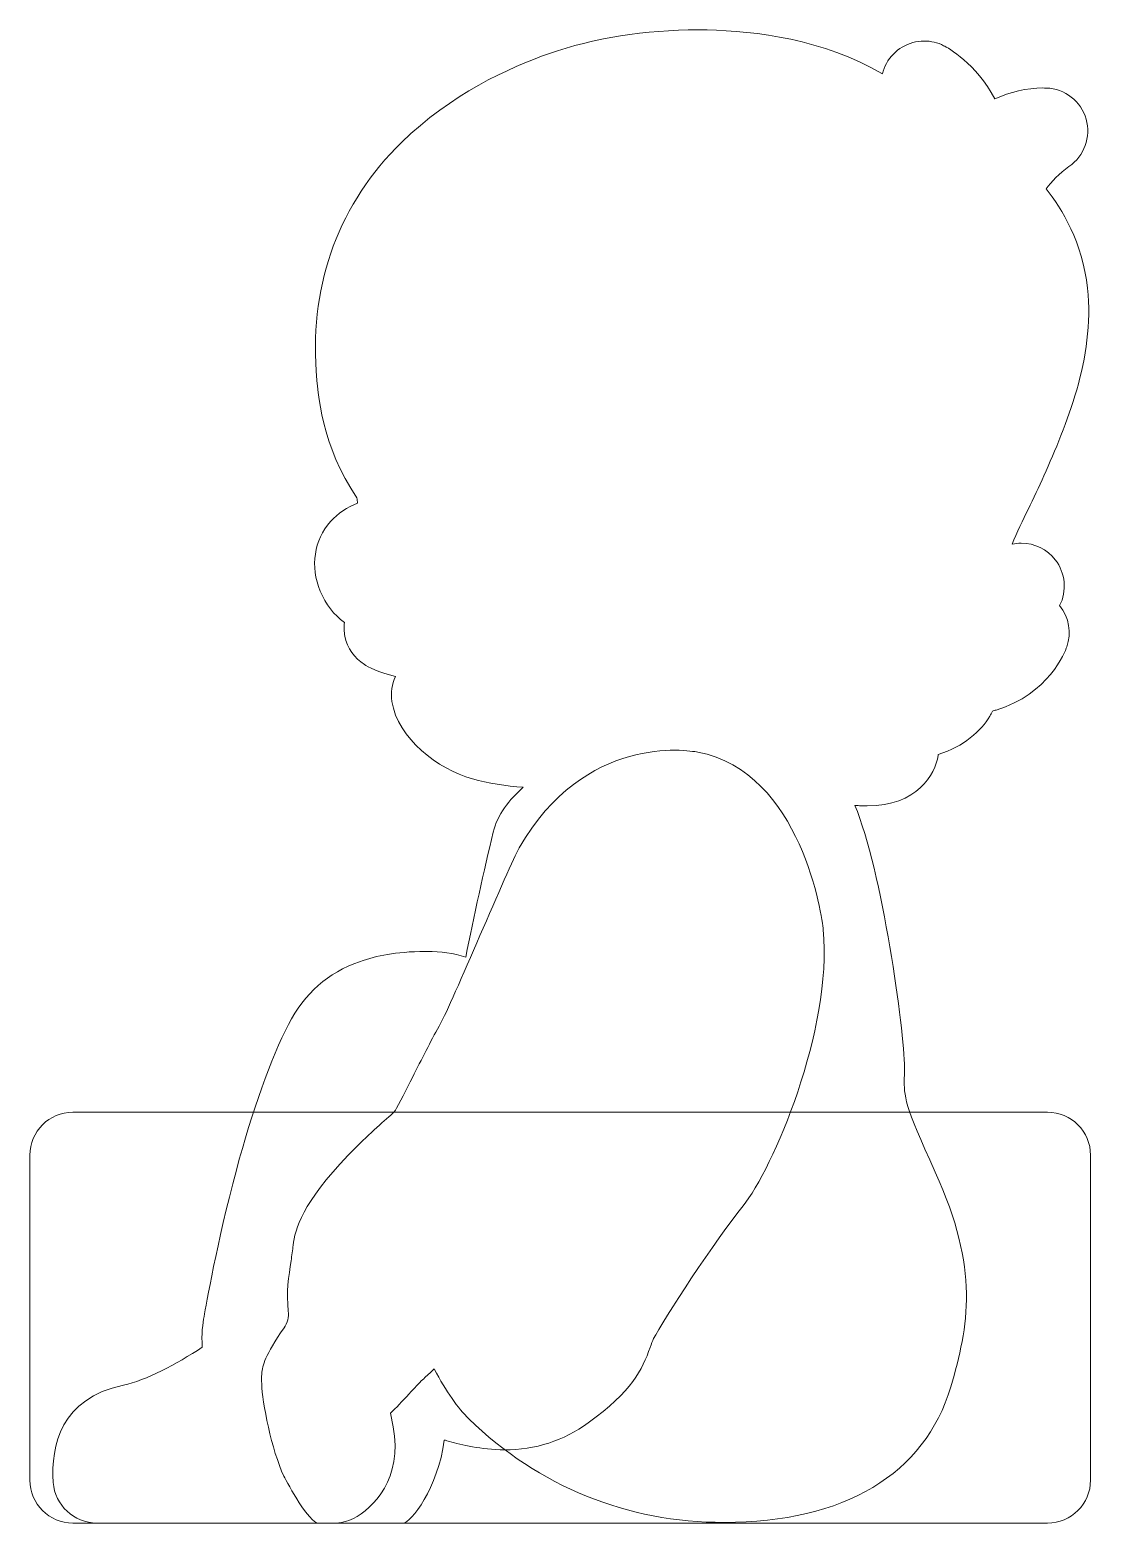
# Model space of a CAD drawing. Header units: centimetres. Extents: x 23.68 to 28.93, y -40.93 to -33.58.
import ezdxf

# ---------------------------------------------------------------- set-up
doc = ezdxf.new("R2010")
doc.units = ezdxf.units.CM
doc.header["$MEASUREMENT"] = 0
for name, color, linetype, lineweight in [('middle-laser', 7, 'Continuous', 0), ('side-1-laser', 7, 'Continuous', 0), ('side-2-laser', 7, 'Continuous', 0)]:
    doc.layers.add(name, color=color, linetype=linetype, lineweight=lineweight)

msp = doc.modelspace()

# ---------------------------------------------------------------- linework, layer by layer
at = {"layer": 'middle-laser'}
msp.add_open_spline([(26.9717, -33.5802), (26.9717, -33.5802), (26.9717, -33.5802), (26.9717, -33.5802), (26.7134, -33.5802), (26.4532, -33.6214), (26.239, -33.6963), (26.0402, -33.7658), (25.7525, -33.8982), (25.5112, -34.134), (25.2058, -34.4324), (25.0604, -34.8219), (25.0908, -35.2603), (25.0981, -35.3647), (25.1168, -35.6327), (25.2916, -35.8837), (25.2928, -35.8938), (25.2938, -35.903), (25.2947, -35.9112), (25.2436, -35.9303), (25.1973, -35.9612), (25.1616, -36.0014), (25.0797, -36.0935), (25.0606, -36.2214), (25.1104, -36.3436), (25.137, -36.4089), (25.1783, -36.4614), (25.2298, -36.4981), (25.2269, -36.5206), (25.2275, -36.5436), (25.2319, -36.5661), (25.2431, -36.6236), (25.2781, -36.6743), (25.3278, -36.7052), (25.3451, -36.716), (25.3964, -36.7445), (25.4813, -36.7641), (25.4638, -36.8016), (25.457, -36.8443), (25.4637, -36.887), (25.4926, -37.0696), (25.6895, -37.2199), (25.8601, -37.2687), (25.9372, -37.2908), (26.0261, -37.3029), (26.1108, -37.3094), (26.0419, -37.3706), (25.9827, -37.4452), (25.9623, -37.5304), (25.9173, -37.7179), (25.8668, -37.9492), (25.8274, -38.1461), (25.7673, -38.1274), (25.7037, -38.1177), (25.6381, -38.1177), (25.6381, -38.1177), (25.6293, -38.1178), (25.6293, -38.1178), (25.4729, -38.1203), (25.3946, -38.1375), (25.3044, -38.1685), (25.1484, -38.2221), (25.0337, -38.3234), (24.9537, -38.4783), (24.87, -38.6402), (24.7742, -38.9082), (24.6975, -39.1952), (24.6008, -39.5567), (24.5484, -39.8587), (24.5389, -39.9161), (24.5325, -39.9478), (24.5244, -40.004), (24.5297, -40.0671), (24.4018, -40.1505), (24.2529, -40.2303), (24.1414, -40.2537), (23.8329, -40.3185), (23.7832, -40.55), (23.7958, -40.7327), (23.8036, -40.8449), (23.8977, -40.9327), (24.0101, -40.9327), (24.0101, -40.9327), (25.1773, -40.933), (25.1773, -40.933), (25.2109, -40.933), (25.2445, -40.925), (25.2744, -40.9099), (25.37, -40.8617), (25.5191, -40.7121), (25.4699, -40.4584), (25.4699, -40.4584), (25.457, -40.392), (25.457, -40.392), (25.4841, -40.3651), (25.5137, -40.3338), (25.5479, -40.2969), (25.5731, -40.2696), (25.5986, -40.2421), (25.6148, -40.2267), (25.6285, -40.2136), (25.6452, -40.1983), (25.6633, -40.1816), (25.6661, -40.179), (25.6689, -40.1765), (25.6716, -40.174), (25.7318, -40.2857), (25.789, -40.368), (25.8423, -40.4196), (26.1875, -40.7532), (26.6224, -40.9296), (27.1002, -40.9296), (27.6917, -40.9296), (28.0879, -40.6924), (28.2158, -40.2616), (28.3036, -39.9658), (28.3584, -39.6821), (28.1393, -39.2043), (27.9851, -38.8682), (27.9856, -38.8334), (27.9871, -38.7403), (27.9874, -38.7251), (27.9876, -38.7086), (27.9876, -38.6906), (27.9876, -38.5092), (27.8767, -37.7145), (27.7435, -37.3986), (27.7546, -37.3997), (27.7646, -37.4004), (27.7735, -37.4009), (27.7843, -37.4014), (27.7946, -37.4017), (27.8044, -37.4017), (28.0493, -37.4017), (28.139, -37.2458), (28.1534, -37.1536), (28.1537, -37.1517), (28.1539, -37.1498), (28.1542, -37.1479), (28.2791, -37.1103), (28.3658, -37.0308), (28.4079, -36.9599), (28.4127, -36.9517), (28.417, -36.9433), (28.4207, -36.9346), (28.4269, -36.9329), (28.4331, -36.9311), (28.4393, -36.9292), (28.6984, -36.8512), (28.7788, -36.6423), (28.7871, -36.6187), (28.8116, -36.5497), (28.7982, -36.4724), (28.7521, -36.4153), (28.7887, -36.3432), (28.7807, -36.2544), (28.7305, -36.1896), (28.6907, -36.1384), (28.6282, -36.1078), (28.5631, -36.1078), (28.5478, -36.1078), (28.5326, -36.1095), (28.5177, -36.1127), (28.5393, -36.0589), (28.5732, -35.9895), (28.5967, -35.9413), (28.6235, -35.8866), (28.6504, -35.8315), (28.6749, -35.7754), (28.7812, -35.532), (28.9268, -35.1985), (28.8893, -34.8522), (28.8649, -34.6273), (28.7623, -34.46), (28.686, -34.3637), (28.7091, -34.3298), (28.7519, -34.285), (28.7978, -34.2533), (28.7978, -34.2533), (28.7978, -34.2533), (28.7978, -34.2533), (28.8739, -34.201), (28.9074, -34.1078), (28.8823, -34.02), (28.857, -33.9315), (28.7782, -33.8699), (28.6862, -33.8667), (28.6801, -33.8665), (28.6745, -33.8664), (28.669, -33.8664), (28.5896, -33.8664), (28.5096, -33.885), (28.4327, -33.9205), (28.34, -33.7439), (28.2018, -33.6687), (28.1808, -33.658), (28.1511, -33.643), (28.1181, -33.6351), (28.0851, -33.6351), (28.0076, -33.6351), (27.9364, -33.6774), (27.8993, -33.7453), (27.8904, -33.7617), (27.8838, -33.7787), (27.8795, -33.796), (27.8795, -33.796), (27.822, -33.7657), (27.822, -33.7657), (27.5306, -33.6124), (27.1987, -33.5802), (26.9717, -33.5802), (26.9717, -33.5802), (26.9717, -33.5802), (26.9717, -33.5802)], degree=3, knots=[0, 0, 0, 0, 1, 1, 1, 2, 2, 2, 3, 3, 3, 4, 4, 4, 5, 5, 5, 6, 6, 6, 7, 7, 7, 8, 8, 8, 9, 9, 9, 10, 10, 10, 11, 11, 11, 12, 12, 12, 13, 13, 13, 14, 14, 14, 15, 15, 15, 16, 16, 16, 17, 17, 17, 18, 18, 18, 19, 19, 19, 20, 20, 20, 21, 21, 21, 22, 22, 22, 23, 23, 23, 24, 24, 24, 25, 25, 25, 26, 26, 26, 27, 27, 27, 28, 28, 28, 29, 29, 29, 30, 30, 30, 31, 31, 31, 32, 32, 32, 33, 33, 33, 34, 34, 34, 35, 35, 35, 36, 36, 36, 37, 37, 37, 38, 38, 38, 39, 39, 39, 40, 40, 40, 41, 41, 41, 42, 42, 42, 43, 43, 43, 44, 44, 44, 45, 45, 45, 46, 46, 46, 47, 47, 47, 48, 48, 48, 49, 49, 49, 50, 50, 50, 51, 51, 51, 52, 52, 52, 53, 53, 53, 54, 54, 54, 55, 55, 55, 56, 56, 56, 57, 57, 57, 58, 58, 58, 59, 59, 59, 60, 60, 60, 61, 61, 61, 62, 62, 62, 63, 63, 63, 64, 64, 64, 65, 65, 65, 66, 66, 66, 67, 67, 67, 68, 68, 68, 69, 69, 69, 70, 70, 70, 71, 71, 71, 71], dxfattribs=at)
at = {"layer": 'side-1-laser'}
msp.add_open_spline([(28.6924, -38.9094), (28.6924, -38.9094), (23.8924, -38.9094), (23.8924, -38.9094), (23.7756, -38.9094), (23.6806, -39.0044), (23.6806, -39.1212), (23.6806, -39.1212), (23.6806, -40.7212), (23.6806, -40.7212), (23.6806, -40.838), (23.7756, -40.933), (23.8924, -40.933), (23.8924, -40.933), (28.6924, -40.933), (28.6924, -40.933), (28.8092, -40.933), (28.9042, -40.838), (28.9042, -40.7212), (28.9042, -40.7212), (28.9042, -39.1212), (28.9042, -39.1212), (28.9042, -39.0044), (28.8092, -38.9094), (28.6924, -38.9094), (28.6924, -38.9094), (28.6924, -38.9094), (28.6924, -38.9094)], degree=3, knots=[0, 0, 0, 0, 1, 1, 1, 2, 2, 2, 3, 3, 3, 4, 4, 4, 5, 5, 5, 6, 6, 6, 7, 7, 7, 8, 8, 8, 9, 9, 9, 9], dxfattribs=at)
at = {"layer": 'side-2-laser'}
msp.add_open_spline([(27.5876, -38.0104), (27.5842, -37.9565), (27.48, -37.2314), (26.9701, -37.1366), (26.9207, -37.1274), (26.4137, -37.0463), (26.0904, -37.6084), (26.0434, -37.6902), (25.7516, -38.3884), (25.7032, -38.473), (25.6627, -38.5439), (25.6176, -38.6335), (25.5739, -38.72), (25.5501, -38.7671), (25.5114, -38.8439), (25.4864, -38.8899), (25.4792, -38.9031), (25.4698, -38.9145), (25.4584, -38.9242), (25.4061, -38.9683), (25.3251, -39.0418), (25.2487, -39.1213), (25.0222, -39.3573), (24.9854, -39.4871), (24.9774, -39.5642), (24.9748, -39.5887), (24.9709, -39.6143), (24.9668, -39.6414), (24.9555, -39.715), (24.9426, -39.7997), (24.9531, -39.8885), (24.9565, -39.9178), (24.9489, -39.9475), (24.9323, -39.9717), (24.8372, -40.1103), (24.826, -40.1546), (24.8228, -40.1974), (24.8223, -40.2029), (24.8218, -40.2116), (24.8219, -40.2267), (24.8219, -40.2267), (24.821, -40.2328), (24.821, -40.2328), (24.821, -40.2328), (24.8223, -40.2491), (24.8223, -40.2491), (24.8246, -40.3332), (24.8709, -40.5763), (24.9319, -40.7011), (24.9523, -40.7428), (25.0555, -40.933), (25.1019, -40.933), (25.1019, -40.933), (25.5183, -40.933), (25.5183, -40.933), (25.5578, -40.933), (25.6904, -40.7601), (25.7217, -40.5238), (25.7282, -40.5254), (25.7401, -40.5286), (25.7476, -40.5306), (25.8054, -40.5461), (25.9019, -40.5721), (26.0177, -40.5721), (26.1702, -40.5721), (26.3092, -40.5273), (26.4309, -40.4391), (26.6464, -40.2828), (26.6962, -40.1785), (26.7353, -40.0677), (26.7417, -40.0497), (26.7462, -40.0367), (26.7524, -40.0244), (26.7937, -39.9417), (27.0639, -39.5276), (27.1927, -39.3709), (27.3376, -39.1944), (27.6342, -38.5027), (27.5876, -38.0104)], degree=3, knots=[0, 0, 0, 0, 1, 1, 1, 2, 2, 2, 3, 3, 3, 4, 4, 4, 5, 5, 5, 6, 6, 6, 7, 7, 7, 8, 8, 8, 9, 9, 9, 10, 10, 10, 11, 11, 11, 12, 12, 12, 13, 13, 13, 14, 14, 14, 15, 15, 15, 16, 16, 16, 17, 17, 17, 18, 18, 18, 19, 19, 19, 20, 20, 20, 21, 21, 21, 22, 22, 22, 23, 23, 23, 24, 24, 24, 25, 25, 25, 26, 26, 26, 26], dxfattribs=at)

doc.saveas('drawing.dxf')
